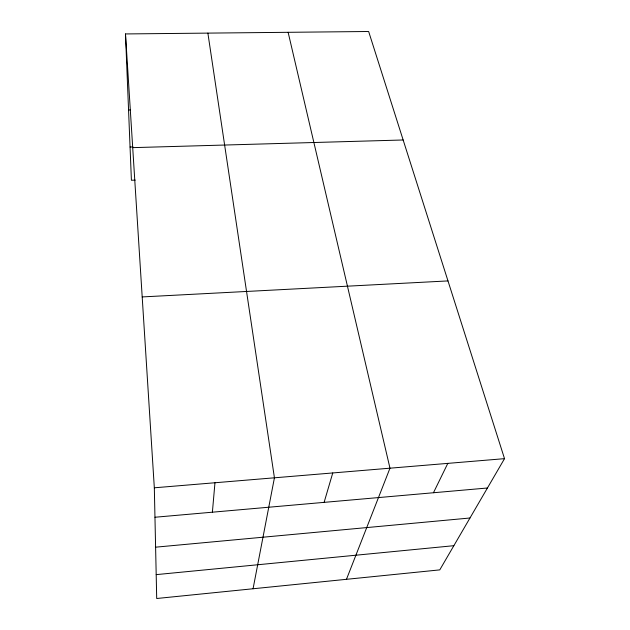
<?xml version="1.0" encoding="UTF-8"?>
<svg xmlns="http://www.w3.org/2000/svg" width="630" height="630" viewBox="0 0 630 630"><rect width="100%" height="100%" fill="white"/><g stroke="black" fill="none" stroke-linecap="round" stroke-linejoin="round"><path stroke-width="0.94" d="M212.389 512.198L214.964 482.753M253.063 588.759L274.428 477.808L207.876 33.114M324.111 502.37L332.758 472.949M346.468 579.317L389.978 468.192L288.13 32.303M433.456 492.747L447.804 463.381M504.52 458.656L439.772 569.882L156.705 598.5L154.326 487.801L125.48 33.941L368.644 31.5L504.52 458.656L154.326 487.801M156.193 574.631L453.852 545.69M155.602 547.179L469.972 518.002M154.956 517.246L487.439 487.998M142.199 296.927L447.985 280.917M135.23 180.125L131.402 180.251L125.48 33.941M130.056 147.026L132.962 146.94M132.709 147.64L403.153 139.986M128.559 109.99L130.52 109.951"/></g></svg>
